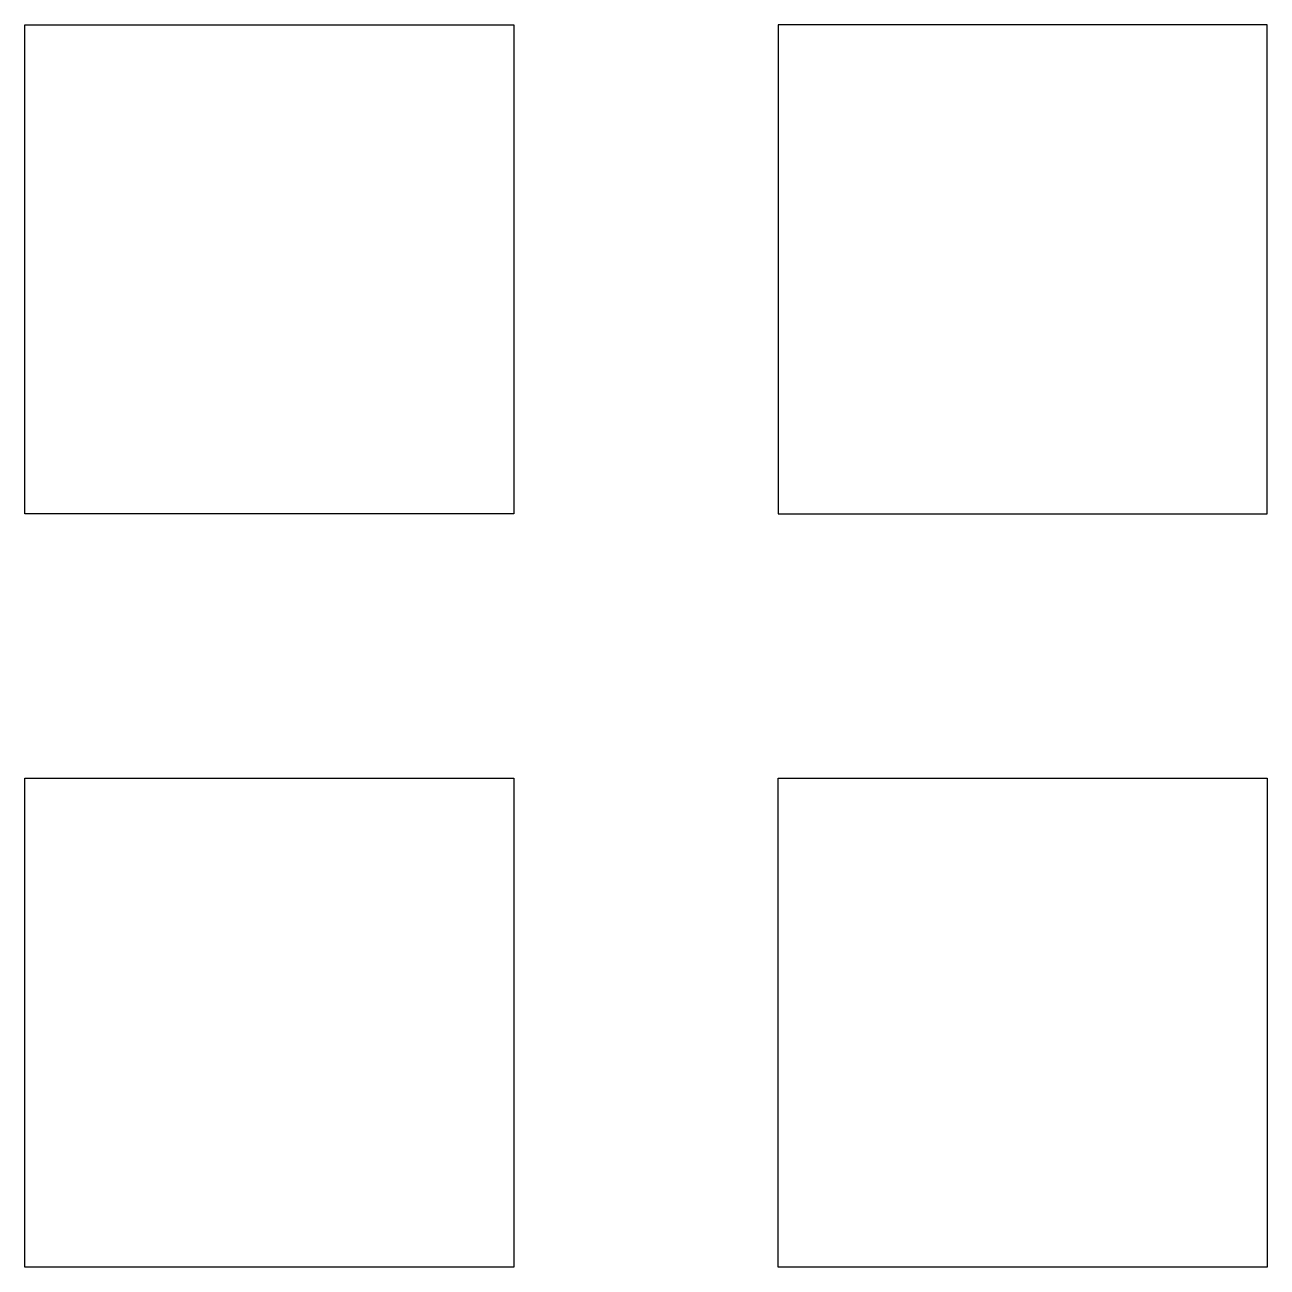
# Model space of a CAD drawing. Header units: centimetres. Extents: x 6.2 to 35.4, y 5.5 to 34.7.
import ezdxf

# ---------------------------------------------------------------- set-up
doc = ezdxf.new("R2010")
doc.units = ezdxf.units.CM
doc.header["$LTSCALE"] = 25.4
doc.layers.add('Cut Layer', color=1, linetype='Continuous')

msp = doc.modelspace()

# ---------------------------------------------------------------- linework, layer by layer
at = {"layer": 'Cut Layer'}
for p, q in [((6.152, 5.453), (6.152, 16.953)), ((6.152, 16.953), (17.652, 16.953)), ((17.652, 16.953), (17.652, 5.453)), ((17.652, 5.453), (6.152, 5.453))]:
    msp.add_line(p, q, dxfattribs=at)
for points in [[(6.152, 34.663), (17.652, 34.663), (17.652, 23.163), (6.152, 23.163)], [(35.362, 34.663), (23.862, 34.663), (23.862, 23.163), (35.362, 23.163)], [(35.362, 5.453), (23.862, 5.453), (23.862, 16.953), (35.362, 16.953)]]:
    msp.add_lwpolyline(points, close=True, dxfattribs=at)

doc.saveas('drawing.dxf')
